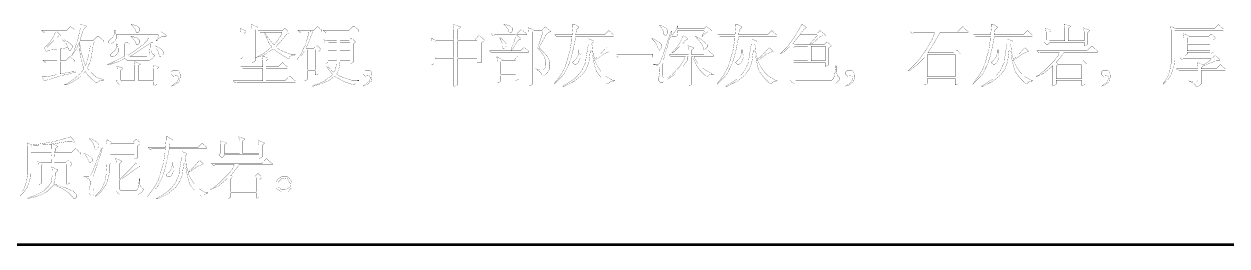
# Model space of a CAD drawing. Extents: x 94 to 452, y -72 to 1042.
# Drawn here: x 314.6 to 380.5, y 11 to 23.2 of the extents above; entities that cross this region are included whole.
import ezdxf

# ---------------------------------------------------------------- set-up
doc = ezdxf.new("R2010")
doc.units = 0
doc.header["$MEASUREMENT"] = 0
doc.layers.add('TREE_LAYER', color=7, linetype='Continuous')

msp = doc.modelspace()

# ---------------------------------------------------------------- linework, layer by layer
at = {"layer": 'TREE_LAYER'}
for points, const_width, elevation in [([(317.176756, 23.059084), (317.135579, 23.059084), (316.957148, 22.880653), (315.557148, 22.880653), (315.666952, 22.770849), (315.708128, 22.770849), (315.749305, 22.7983), (316.325775, 22.7983), (316.325775, 22.7983), (316.257148, 22.578692), (315.996363, 22.180653), (315.804207, 21.988496), (315.708128, 21.919869), (315.817932, 21.700261), (315.996363, 21.782614), (316.147344, 21.796339), (316.366952, 21.837516), (316.408128, 21.82379), (316.408128, 21.233594), (316.394403, 21.233594), (315.639501, 21.233594), (315.749305, 21.12379), (315.776756, 21.12379), (315.817932, 21.151241), (316.394403, 21.151241), (316.408128, 21.151241), (316.408128, 20.437516), (316.394403, 20.437516), (316.119893, 20.382614), (316.092442, 20.368888), (315.804207, 20.313986), (315.598324, 20.313986), (315.708128, 20.094378), (315.941462, 20.163006), (315.968913, 20.163006), (316.078716, 20.204182), (316.092442, 20.204182), (316.655187, 20.382614), (316.668913, 20.382614), (316.806167, 20.42379), (316.819893, 20.42379), (316.943422, 20.451241), (316.957148, 20.451241), (317.423814, 20.574771), (317.423814, 20.602222), (317.396363, 20.602222), (317.382638, 20.602222), (317.272834, 20.588496), (317.259109, 20.588496), (317.231658, 20.588496), (317.094403, 20.574771), (317.053226, 20.574771), (316.58656, 20.478692), (316.58656, 20.478692), (316.58656, 21.151241), (316.58656, 21.151241), (317.355187, 21.151241), (317.355187, 21.233594), (317.135579, 21.412026), (317.094403, 21.412026), (316.915971, 21.233594), (316.58656, 21.233594), (316.58656, 21.233594), (316.58656, 21.851241), (316.600285, 21.864967), (317.01205, 21.919869), (317.025775, 21.851241), (317.094403, 21.741437), (317.094403, 21.741437), (317.135579, 21.741437), (317.204207, 21.851241), (317.245383, 21.94732), (317.245383, 22.029673), (317.094403, 22.180653), (316.778716, 22.359084), (316.696363, 22.359084), (316.88852, 22.180653), (316.984599, 22.002222), (317.01205, 21.933594), (316.998324, 21.919869), (315.859109, 21.919869), (315.859109, 21.933594), (316.517932, 22.578692), (316.627736, 22.578692), (316.408128, 22.7983), (316.408128, 22.7983), (317.396363, 22.7983), (317.396363, 22.880653), (317.176756, 23.059084), (317.176756, 23.059084)], 0.01, 6006), ([(317.698324, 23.210065), (317.684599, 23.210065), (317.684599, 22.976731), (317.602246, 22.592418), (317.602246, 22.564967), (317.574795, 22.427712), (317.314011, 21.67281), (317.204207, 21.480653), (317.245383, 21.480653), (317.245383, 21.494378), (317.423814, 21.768888), (317.533618, 21.988496), (317.602246, 22.153202), (317.615971, 22.139476), (317.643422, 21.810065), (317.643422, 21.796339), (317.643422, 21.755163), (317.670873, 21.645359), (317.684599, 21.480653), (317.71205, 21.384575), (317.835579, 20.890457), (317.890481, 20.780653), (317.835579, 20.684575), (317.643422, 20.464967), (317.368913, 20.217908), (316.915971, 19.915947), (316.806167, 19.874771), (316.88852, 19.874771), (317.094403, 19.943398), (317.533618, 20.204182), (317.71205, 20.341437), (317.876756, 20.506143), (317.945383, 20.629673), (318.082638, 20.42379), (318.329697, 20.176731), (318.56303, 19.984575), (318.604207, 19.984575), (318.672834, 20.066927), (318.68656, 20.066927), (318.823814, 20.135555), (318.961069, 20.135555), (318.961069, 20.163006), (318.617932, 20.27281), (318.604207, 20.27281), (318.453226, 20.382614), (318.123814, 20.725751), (318.068913, 20.808104), (318.233618, 21.151241), (318.261069, 21.288496), (318.302246, 21.466927), (318.343422, 21.768888), (318.384599, 22.002222), (318.384599, 22.043398), (318.453226, 22.24928), (318.453226, 22.24928), (318.933618, 22.24928), (318.933618, 22.331633), (318.672834, 22.551241), (318.631658, 22.551241), (318.41205, 22.331633), (317.670873, 22.331633), (317.670873, 22.345359), (317.71205, 22.468888), (317.725775, 22.510065), (317.835579, 22.839476), (317.904207, 22.990457), (318.014011, 23.059084), (318.014011, 23.100261), (318.000285, 23.100261), (317.698324, 23.210065), (317.698324, 23.210065)], 0.01, 6006), ([(320.470873, 23.210065), (320.457148, 23.210065), (320.566952, 23.086535), (320.704207, 22.908104), (320.745383, 22.770849), (320.78656, 22.729673), (320.855187, 22.729673), (320.923814, 22.839476), (320.923814, 22.990457), (320.814011, 23.100261), (320.608128, 23.168888), (320.553226, 23.182614), (320.470873, 23.210065), (320.470873, 23.210065)], 0.01, 6006), ([(327.059109, 23.210065), (327.045383, 23.210065), (327.045383, 23.182614), (327.08656, 22.963006), (327.08656, 21.12379), (327.155187, 21.12379), (327.223814, 21.151241), (327.264991, 21.192418), (327.264991, 22.908104), (327.374795, 23.017908), (327.374795, 23.059084), (327.196363, 23.127712), (327.059109, 23.210065), (327.059109, 23.210065)], 0.01, 6006), ([(330.696363, 23.059084), (330.655187, 23.059084), (330.476756, 22.880653), (329.598324, 22.880653), (329.708128, 22.770849), (329.749305, 22.770849), (329.776756, 22.7983), (330.353226, 22.7983), (330.366952, 22.7983), (330.202246, 22.770849), (330.18852, 22.770849), (330.161069, 22.592418), (330.147344, 22.537516), (330.147344, 22.510065), (329.996363, 22.043398), (329.996363, 22.029673), (329.88656, 21.82379), (329.776756, 21.563006), (329.557148, 21.274771), (329.557148, 21.261045), (329.598324, 21.261045), (329.790481, 21.453202), (329.955187, 21.741437), (329.968913, 21.727712), (329.968913, 20.135555), (330.051265, 20.135555), (330.106167, 20.163006), (330.147344, 20.204182), (330.147344, 20.643398), (330.147344, 20.643398), (330.545383, 20.643398), (330.545383, 20.643398), (330.545383, 20.42379), (330.58656, 20.42379), (330.682638, 20.451241), (330.73754, 20.492418), (330.73754, 21.700261), (330.847344, 21.810065), (330.847344, 21.851241), (330.655187, 22.029673), (330.627736, 22.029673), (330.476756, 21.892418), (330.064991, 21.892418), (330.051265, 21.892418), (330.078716, 21.919869), (330.078716, 21.94732), (330.257148, 22.359084), (330.257148, 22.37281), (330.408128, 22.7983), (330.408128, 22.7983), (330.915971, 22.7983), (330.915971, 22.880653), (330.696363, 23.059084), (330.696363, 23.059084)], 0.01, 6006), ([(332.672834, 23.100261), (332.631658, 23.100261), (332.41205, 22.880653), (330.984599, 22.880653), (331.094403, 22.770849), (331.135579, 22.770849), (331.176756, 22.7983), (331.71205, 22.7983), (331.725775, 22.7983), (331.725775, 22.290457), (331.71205, 22.290457), (331.190481, 22.290457), (331.025775, 22.359084), (331.066952, 22.194378), (331.066952, 21.041437), (331.135579, 21.041437), (331.204207, 21.082614), (331.245383, 21.12379), (331.245383, 21.192418), (331.245383, 21.192418), (331.71205, 21.192418), (331.725775, 21.192418), (331.725775, 21.041437), (331.670873, 20.794378), (331.657148, 20.766927), (331.643422, 20.684575), (331.574795, 20.574771), (331.464991, 20.643398), (331.204207, 20.931633), (331.176756, 20.931633), (331.204207, 20.835555), (331.217932, 20.808104), (331.451265, 20.506143), (331.506167, 20.464967), (331.423814, 20.355163), (330.998324, 20.053202), (330.73754, 19.943398), (330.723814, 19.943398), (330.408128, 19.833594), (330.408128, 19.806143), (330.449305, 19.806143), (330.88852, 19.943398), (331.231658, 20.080653), (331.464991, 20.231633), (331.574795, 20.355163), (332.192442, 20.025751), (332.357148, 19.970849), (332.659109, 19.874771), (332.672834, 19.874771), (332.68656, 19.888496), (332.741462, 19.984575), (332.851265, 20.094378), (332.933618, 20.094378), (332.933618, 20.135555), (332.549305, 20.135555), (332.357148, 20.190457), (332.302246, 20.204182), (331.945383, 20.341437), (331.904207, 20.355163), (331.725775, 20.464967), (331.835579, 20.712026), (331.835579, 20.766927), (331.86303, 20.835555), (331.890481, 21.027712), (331.904207, 21.12379), (331.904207, 21.192418), (331.904207, 21.192418), (332.453226, 21.192418), (332.453226, 21.192418), (332.453226, 21.041437), (332.494403, 21.041437), (332.590481, 21.082614), (332.631658, 21.12379), (332.631658, 22.112026), (332.741462, 22.221829), (332.741462, 22.24928), (332.56303, 22.441437), (332.521854, 22.441437), (332.384599, 22.290457), (331.904207, 22.290457), (331.904207, 22.290457), (331.904207, 22.7983), (331.904207, 22.7983), (332.933618, 22.7983), (332.933618, 22.880653), (332.672834, 23.100261), (332.672834, 23.100261)], 0.01, 6006), ([(338.108128, 23.210065), (338.094403, 23.210065), (338.094403, 23.141437), (338.135579, 22.921829), (338.135579, 22.37281), (338.135579, 22.359084), (337.064991, 22.359084), (336.900285, 22.441437), (336.88656, 22.441437), (336.88656, 22.427712), (336.927736, 22.263006), (336.927736, 21.013986), (337.010089, 21.013986), (337.064991, 21.041437), (337.106167, 21.082614), (337.106167, 21.302222), (337.119893, 21.302222), (338.135579, 21.302222), (338.135579, 21.302222), (338.135579, 19.806143), (338.176756, 19.806143), (338.300285, 19.84732), (338.355187, 19.874771), (338.355187, 21.302222), (338.355187, 21.302222), (339.41205, 21.302222), (339.41205, 21.302222), (339.41205, 21.082614), (339.631658, 21.082614), (339.631658, 22.180653), (339.810089, 22.290457), (339.823814, 22.290457), (339.823814, 22.331633), (339.68656, 22.455163), (339.535579, 22.578692), (339.494403, 22.578692), (339.302246, 22.359084), (338.355187, 22.359084), (338.355187, 22.37281), (338.355187, 22.908104), (338.492442, 23.017908), (338.506167, 23.017908), (338.506167, 23.059084), (338.28656, 23.127712), (338.272834, 23.127712), (338.108128, 23.210065), (338.108128, 23.210065)], 0.01, 6006), ([(340.880677, 23.210065), (340.866952, 23.210065), (340.990481, 23.086535), (341.127736, 22.908104), (341.155187, 22.770849), (341.196363, 22.729673), (341.264991, 22.729673), (341.347344, 22.839476), (341.347344, 22.990457), (341.223814, 23.100261), (341.017932, 23.168888), (340.96303, 23.182614), (340.880677, 23.210065), (340.880677, 23.210065)], 0.01, 6006), ([(343.145383, 23.059084), (343.117932, 23.045359), (342.980677, 22.880653), (342.514011, 22.880653), (342.225775, 23.017908), (342.253226, 22.784575), (342.253226, 19.833594), (342.349305, 19.84732), (342.404207, 19.874771), (342.445383, 19.915947), (342.445383, 22.770849), (342.472834, 22.7983), (342.994403, 22.7983), (343.021854, 22.770849), (342.733618, 21.892418), (342.815971, 21.810065), (343.06303, 21.480653), (343.172834, 21.164967), (343.172834, 20.931633), (343.131658, 20.794378), (343.131658, 20.780653), (343.035579, 20.712026), (342.857148, 20.712026), (342.651265, 20.753202), (342.623814, 20.753202), (342.623814, 20.712026), (342.802246, 20.643398), (342.91205, 20.533594), (342.953226, 20.382614), (343.06303, 20.382614), (343.172834, 20.451241), (343.282638, 20.574771), (343.392442, 20.753202), (343.392442, 21.164967), (343.255187, 21.439476), (343.035579, 21.686535), (342.802246, 21.919869), (343.214011, 22.661045), (343.351265, 22.770849), (343.461069, 22.7983), (343.145383, 23.059084), (343.145383, 23.059084)], 0.01, 6006), ([(344.73754, 23.210065), (344.655187, 23.210065), (344.655187, 23.07281), (344.614011, 22.619869), (343.666952, 22.619869), (343.776756, 22.510065), (343.817932, 22.510065), (343.859109, 22.551241), (344.600285, 22.551241), (344.600285, 22.537516), (344.58656, 22.400261), (344.58656, 22.317908), (344.517932, 21.851241), (344.517932, 21.810065), (344.366952, 21.302222), (344.366952, 21.261045), (344.215971, 20.821829), (344.03754, 20.492418), (343.88656, 20.27281), (343.666952, 19.984575), (343.639501, 19.915947), (344.051265, 20.327712), (344.18852, 20.492418), (344.435579, 21.000261), (344.58656, 21.439476), (344.627736, 21.631633), (344.696363, 21.906143), (344.696363, 21.933594), (344.806167, 22.455163), (344.819893, 22.551241), (346.892442, 22.551241), (346.892442, 22.619869), (346.645383, 22.839476), (346.604207, 22.839476), (346.384599, 22.619869), (344.819893, 22.619869), (344.819893, 22.64732), (344.847344, 22.880653), (344.984599, 23.017908), (344.984599, 23.059084), (344.73754, 23.210065), (344.73754, 23.210065)], 0.01, 6006), ([(349.390481, 23.168888), (349.390481, 23.168888), (349.459109, 23.059084), (349.568913, 22.935555), (349.63754, 22.729673), (349.63754, 22.661045), (349.719893, 22.578692), (349.747344, 22.578692), (349.857148, 22.729673), (349.857148, 22.839476), (349.857148, 22.853202), (349.774795, 22.963006), (349.568913, 23.100261), (349.514011, 23.113986), (349.390481, 23.168888), (349.390481, 23.168888)], 0.01, 6006), ([(350.406167, 23.127712), (350.378716, 23.127712), (350.33754, 22.935555), (350.227736, 22.770849), (350.145383, 22.688496), (350.076756, 22.551241), (350.090481, 22.537516), (350.145383, 22.510065), (350.296363, 22.510065), (350.378716, 22.578692), (350.406167, 22.757124), (350.406167, 22.784575), (350.406167, 22.866927), (350.419893, 22.880653), (351.833618, 22.880653), (351.874795, 22.839476), (351.723814, 22.551241), (351.764991, 22.551241), (351.847344, 22.661045), (352.053226, 22.7983), (352.272834, 22.7983), (352.272834, 22.839476), (352.190481, 22.921829), (351.984599, 23.059084), (351.943422, 23.059084), (351.833618, 22.94928), (350.419893, 22.94928), (350.406167, 22.94928), (350.406167, 23.127712), (350.406167, 23.127712)], 0.01, 6006), ([(353.659109, 23.210065), (353.576756, 23.210065), (353.576756, 23.07281), (353.535579, 22.619869), (352.58852, 22.619869), (352.698324, 22.510065), (352.739501, 22.510065), (352.780677, 22.551241), (353.521854, 22.551241), (353.521854, 22.537516), (353.508128, 22.400261), (353.508128, 22.317908), (353.439501, 21.851241), (353.439501, 21.810065), (353.28852, 21.302222), (353.28852, 21.261045), (353.13754, 20.821829), (352.959109, 20.492418), (352.808128, 20.27281), (352.58852, 19.984575), (352.561069, 19.915947), (352.972834, 20.327712), (353.110089, 20.492418), (353.357148, 21.000261), (353.508128, 21.439476), (353.549305, 21.631633), (353.617932, 21.906143), (353.617932, 21.933594), (353.727736, 22.455163), (353.741462, 22.551241), (355.814011, 22.551241), (355.814011, 22.619869), (355.566952, 22.839476), (355.525775, 22.839476), (355.306167, 22.619869), (353.741462, 22.619869), (353.741462, 22.64732), (353.768913, 22.880653), (353.906167, 23.017908), (353.906167, 23.059084), (353.659109, 23.210065), (353.659109, 23.210065)], 0.01, 6006), ([(357.200285, 23.210065), (357.18656, 23.196339), (357.172834, 23.168888), (357.008128, 22.866927), (356.678716, 22.331633), (356.390481, 21.961045), (356.019893, 21.590457), (356.019893, 21.563006), (356.239501, 21.700261), (356.431658, 21.892418), (356.555187, 21.988496), (356.568913, 21.988496), (356.568913, 21.988496), (356.568913, 20.135555), (356.568913, 20.121829), (356.651265, 20.012026), (356.78852, 19.943398), (359.025775, 19.943398), (359.025775, 19.957124), (359.121854, 20.012026), (359.217932, 20.108104), (359.272834, 20.204182), (359.272834, 20.27281), (359.245383, 20.27281), (359.135579, 20.382614), (359.094403, 20.602222), (359.094403, 20.931633), (359.053226, 20.931633), (359.053226, 20.821829), (359.025775, 20.629673), (359.025775, 20.602222), (358.943422, 20.245359), (358.833618, 20.135555), (356.857148, 20.135555), (356.747344, 20.245359), (356.747344, 21.110065), (356.761069, 21.12379), (358.46303, 21.12379), (358.476756, 21.110065), (358.476756, 20.904182), (358.517932, 20.904182), (358.614011, 20.931633), (358.655187, 20.97281), (358.655187, 21.892418), (358.792442, 21.988496), (358.806167, 22.002222), (358.806167, 22.029673), (358.58656, 22.221829), (358.545383, 22.221829), (358.394403, 22.070849), (356.857148, 22.070849), (356.706167, 22.139476), (356.692442, 22.139476), (356.939501, 22.427712), (357.076756, 22.619869), (358.023814, 22.619869), (358.03754, 22.578692), (357.625775, 22.112026), (357.817932, 22.180653), (358.174795, 22.510065), (358.353226, 22.578692), (358.476756, 22.578692), (358.476756, 22.619869), (358.215971, 22.839476), (358.174795, 22.839476), (358.03754, 22.688496), (357.145383, 22.688496), (357.131658, 22.702222), (357.296363, 22.908104), (357.447344, 23.017908), (357.200285, 23.210065), (357.200285, 23.210065)], 0.01, 6006), ([(366.025775, 23.059084), (365.984599, 23.059084), (365.723814, 22.7983), (363.129697, 22.7983), (363.239501, 22.688496), (363.280677, 22.688496), (363.308128, 22.729673), (364.461069, 22.729673), (364.461069, 22.715947), (364.323814, 22.359084), (363.966952, 21.741437), (363.857148, 21.604182), (363.678716, 21.343398), (363.459109, 21.082614), (363.019893, 20.643398), (363.129697, 20.684575), (363.349305, 20.863006), (363.459109, 20.931633), (363.898324, 21.370849), (363.898324, 21.370849), (363.898324, 19.874771), (363.980677, 19.874771), (364.035579, 19.902222), (364.076756, 19.943398), (364.076756, 20.231633), (364.090481, 20.245359), (365.572834, 20.245359), (365.58656, 20.231633), (365.58656, 19.874771), (365.627736, 19.874771), (365.723814, 19.915947), (365.764991, 19.943398), (365.764991, 21.453202), (365.874795, 21.563006), (365.874795, 21.590457), (365.696363, 21.782614), (365.655187, 21.782614), (365.504207, 21.631633), (364.104207, 21.631633), (364.090481, 21.645359), (364.18656, 21.768888), (364.515971, 22.317908), (364.543422, 22.359084), (364.749305, 22.729673), (366.314011, 22.729673), (366.314011, 22.7983), (366.16303, 22.908104), (366.025775, 23.059084), (366.025775, 23.059084)], 0.01, 6006), ([(367.659109, 23.210065), (367.576756, 23.210065), (367.576756, 23.07281), (367.535579, 22.619869), (366.58852, 22.619869), (366.698324, 22.510065), (366.739501, 22.510065), (366.780677, 22.551241), (367.521854, 22.551241), (367.521854, 22.537516), (367.508128, 22.400261), (367.508128, 22.317908), (367.439501, 21.851241), (367.439501, 21.810065), (367.28852, 21.302222), (367.28852, 21.261045), (367.13754, 20.821829), (366.959109, 20.492418), (366.808128, 20.27281), (366.58852, 19.984575), (366.561069, 19.915947), (366.972834, 20.327712), (367.110089, 20.492418), (367.357148, 21.000261), (367.508128, 21.439476), (367.549305, 21.631633), (367.617932, 21.906143), (367.617932, 21.933594), (367.727736, 22.455163), (367.741462, 22.551241), (369.814011, 22.551241), (369.814011, 22.619869), (369.566952, 22.839476), (369.525775, 22.839476), (369.306167, 22.619869), (367.741462, 22.619869), (367.741462, 22.64732), (367.768913, 22.880653), (367.906167, 23.017908), (367.906167, 23.059084), (367.659109, 23.210065), (367.659109, 23.210065)], 0.01, 6006), ([(371.570873, 23.210065), (371.557148, 23.210065), (371.557148, 23.182614), (371.598324, 23.004182), (371.598324, 22.290457), (371.584599, 22.290457), (370.761069, 22.290457), (370.747344, 22.290457), (370.747344, 22.770849), (370.857148, 22.839476), (370.857148, 22.839476), (370.857148, 22.880653), (370.527736, 22.990457), (370.568913, 22.784575), (370.568913, 22.331633), (370.459109, 22.221829), (370.610089, 22.070849), (370.63754, 22.070849), (370.747344, 22.180653), (370.747344, 22.208104), (370.761069, 22.221829), (372.655187, 22.221829), (372.655187, 22.208104), (372.655187, 22.029673), (372.73754, 22.043398), (372.792442, 22.070849), (372.833618, 22.112026), (372.833618, 22.729673), (372.943422, 22.839476), (372.943422, 22.880653), (372.764991, 22.94928), (372.614011, 23.017908), (372.655187, 22.784575), (372.655187, 22.290457), (372.655187, 22.290457), (371.776756, 22.290457), (371.776756, 22.290457), (371.776756, 22.990457), (371.88656, 23.059084), (371.88656, 23.059084), (371.88656, 23.100261), (371.570873, 23.210065), (371.570873, 23.210065)], 0.01, 6006), ([(380.025775, 23.168888), (379.984599, 23.168888), (379.764991, 22.94928), (377.678716, 22.94928), (377.390481, 23.100261), (377.417932, 22.853202), (377.417932, 21.068888), (377.349305, 20.6983), (377.349305, 20.670849), (377.239501, 20.355163), (377.129697, 20.163006), (376.978716, 19.957124), (376.978716, 19.915947), (377.253226, 20.176731), (377.390481, 20.382614), (377.48656, 20.657124), (377.568913, 20.890457), (377.582638, 21.055163), (377.610089, 21.233594), (377.610089, 22.839476), (377.63754, 22.880653), (380.272834, 22.880653), (380.272834, 22.94928), (380.025775, 23.168888), (380.025775, 23.168888)], 0.01, 6006), ([(321.445383, 22.441437), (321.404207, 22.441437), (321.36303, 22.331633), (321.170873, 22.125751), (320.704207, 21.768888), (320.306167, 21.508104), (320.264991, 21.521829), (320.264991, 22.002222), (320.374795, 22.112026), (320.374795, 22.139476), (320.196363, 22.221829), (320.127736, 22.139476), (320.127736, 21.439476), (320.114011, 21.425751), (320.045383, 21.412026), (319.317932, 21.041437), (319.166952, 21.013986), (319.166952, 20.97281), (319.249305, 20.97281), (319.784599, 21.151241), (320.127736, 21.329673), (320.23754, 21.233594), (321.472834, 21.233594), (321.541462, 21.261045), (321.651265, 21.329673), (321.733618, 21.439476), (321.733618, 21.521829), (321.692442, 21.521829), (321.623814, 21.590457), (321.555187, 21.768888), (321.555187, 22.070849), (321.514011, 22.070849), (321.514011, 21.974771), (321.472834, 21.631633), (321.445383, 21.521829), (321.335579, 21.412026), (320.415971, 21.412026), (320.38852, 21.439476), (320.38852, 21.453202), (320.566952, 21.521829), (321.541462, 22.180653), (321.664991, 22.180653), (321.664991, 22.221829), (321.445383, 22.441437), (321.445383, 22.441437)], 0.01, 6006), ([(319.606167, 22.880653), (319.578716, 22.880653), (319.578716, 22.729673), (319.496363, 22.510065), (319.359109, 22.400261), (319.249305, 22.290457), (319.249305, 22.180653), (319.276756, 22.139476), (319.359109, 22.139476), (319.468913, 22.180653), (319.578716, 22.304182), (319.647344, 22.400261), (319.647344, 22.606143), (319.647344, 22.619869), (319.647344, 22.619869), (321.953226, 22.619869), (321.994403, 22.578692), (321.843422, 22.290457), (321.884599, 22.290457), (321.953226, 22.400261), (322.172834, 22.551241), (322.392442, 22.551241), (322.392442, 22.578692), (322.310089, 22.661045), (322.104207, 22.7983), (322.06303, 22.7983), (321.953226, 22.688496), (319.633618, 22.688496), (319.633618, 22.715947), (319.606167, 22.880653), (319.606167, 22.880653)], 0.01, 6006), ([(320.470873, 22.551241), (320.457148, 22.551241), (320.566952, 22.427712), (320.704207, 22.24928), (320.745383, 22.112026), (320.78656, 22.070849), (320.855187, 22.070849), (320.923814, 22.180653), (320.923814, 22.331633), (320.814011, 22.441437), (320.608128, 22.510065), (320.553226, 22.52379), (320.470873, 22.551241), (320.470873, 22.551241)], 0.01, 6006), ([(328.884599, 22.990457), (328.774795, 22.880653), (328.761069, 22.839476), (327.415971, 22.839476), (327.525775, 22.729673), (327.566952, 22.729673), (327.594403, 22.770849), (327.745383, 22.770849), (327.745383, 22.757124), (328.033618, 22.139476), (328.184599, 21.961045), (328.074795, 21.892418), (327.772834, 21.631633), (327.306167, 21.370849), (327.621854, 21.466927), (327.635579, 21.453202), (327.676756, 21.24732), (327.676756, 20.863006), (327.66303, 20.863006), (326.468913, 20.863006), (326.578716, 20.753202), (326.606167, 20.753202), (326.647344, 20.794378), (327.66303, 20.794378), (327.676756, 20.780653), (327.676756, 20.094378), (327.66303, 20.094378), (326.057148, 20.094378), (326.166952, 19.984575), (326.208128, 19.984575), (326.249305, 20.025751), (329.461069, 20.025751), (329.461069, 20.094378), (329.323814, 20.204182), (329.172834, 20.355163), (329.131658, 20.355163), (328.884599, 20.094378), (327.855187, 20.094378), (327.855187, 20.094378), (327.855187, 20.780653), (327.855187, 20.794378), (329.021854, 20.794378), (329.021854, 20.863006), (328.774795, 21.082614), (328.733618, 21.082614), (328.514011, 20.863006), (327.855187, 20.863006), (327.855187, 20.863006), (327.855187, 21.192418), (327.964991, 21.302222), (327.964991, 21.343398), (327.78656, 21.412026), (327.676756, 21.466927), (327.66303, 21.466927), (327.676756, 21.480653), (327.717932, 21.494378), (328.253226, 21.851241), (328.651265, 21.563006), (329.090481, 21.302222), (329.104207, 21.302222), (329.172834, 21.453202), (329.461069, 21.521829), (329.461069, 21.563006), (329.200285, 21.563006), (328.884599, 21.67281), (328.582638, 21.810065), (328.404207, 22.002222), (328.582638, 22.166927), (328.994403, 22.661045), (329.131658, 22.729673), (328.884599, 22.990457), (328.884599, 22.990457)], 0.01, 6006), ([(326.427736, 22.990457), (326.427736, 22.990457), (326.427736, 22.963006), (326.468913, 22.743398), (326.468913, 21.343398), (326.53754, 21.343398), (326.606167, 21.370849), (326.647344, 21.412026), (326.647344, 22.688496), (326.757148, 22.7983), (326.757148, 22.839476), (326.578716, 22.908104), (326.427736, 22.990457), (326.427736, 22.990457)], 0.01, 6006), ([(327.78656, 22.757124), (327.78656, 22.770849), (328.733618, 22.770849), (328.733618, 22.757124), (328.664991, 22.551241), (328.36303, 22.139476), (328.294403, 22.070849), (328.061069, 22.345359), (327.923814, 22.510065), (327.78656, 22.757124), (327.78656, 22.757124)], 0.01, 6006), ([(341.855187, 22.908104), (341.814011, 22.908104), (341.594403, 22.688496), (340.166952, 22.688496), (340.276756, 22.578692), (340.317932, 22.578692), (340.359109, 22.619869), (341.525775, 22.619869), (341.525775, 22.619869), (341.525775, 22.510065), (341.374795, 22.070849), (341.306167, 21.933594), (341.264991, 21.741437), (340.098324, 21.741437), (340.208128, 21.631633), (340.249305, 21.631633), (340.276756, 21.67281), (342.225775, 21.67281), (342.225775, 21.741437), (342.006167, 21.919869), (341.964991, 21.919869), (341.78656, 21.741437), (341.278716, 21.741437), (341.278716, 21.741437), (341.347344, 21.82379), (341.525775, 22.112026), (341.676756, 22.331633), (341.814011, 22.400261), (341.814011, 22.441437), (341.635579, 22.551241), (341.566952, 22.619869), (341.566952, 22.619869), (342.115971, 22.619869), (342.115971, 22.688496), (341.855187, 22.908104), (341.855187, 22.908104)], 0.01, 6006), ([(340.68852, 22.468888), (340.647344, 22.468888), (340.715971, 22.331633), (340.798324, 22.112026), (340.798324, 21.988496), (340.825775, 21.892418), (340.825775, 21.892418), (340.908128, 21.892418), (340.976756, 21.961045), (341.017932, 22.029673), (341.017932, 22.112026), (340.976756, 22.180653), (340.908128, 22.290457), (340.757148, 22.400261), (340.68852, 22.468888), (340.68852, 22.468888)], 0.01, 6006), ([(345.506167, 22.400261), (345.506167, 22.400261), (345.506167, 22.125751), (345.368913, 21.274771), (345.355187, 21.110065), (345.135579, 20.643398), (344.915971, 20.382614), (344.723814, 20.190457), (344.106167, 19.806143), (344.202246, 19.806143), (344.764991, 20.094378), (345.176756, 20.437516), (345.396363, 20.753202), (345.533618, 21.110065), (345.574795, 21.425751), (345.615971, 21.768888), (345.725775, 21.700261), (345.725775, 21.508104), (345.766952, 21.329673), (345.86303, 20.863006), (345.959109, 20.602222), (345.98656, 20.561045), (346.192442, 20.286535), (346.494403, 19.984575), (346.590481, 19.943398), (346.604207, 19.943398), (346.714011, 20.053202), (346.933618, 20.094378), (346.933618, 20.135555), (346.823814, 20.135555), (346.453226, 20.355163), (346.192442, 20.615947), (346.014011, 20.890457), (345.86303, 21.192418), (345.86303, 21.261045), (345.876756, 21.274771), (345.98656, 21.302222), (346.370873, 21.590457), (346.672834, 21.700261), (346.714011, 21.700261), (346.494403, 21.919869), (346.453226, 21.919869), (346.453226, 21.892418), (346.164991, 21.563006), (346.000285, 21.3983), (345.876756, 21.302222), (345.821854, 21.384575), (345.753226, 21.659084), (345.725775, 21.974771), (345.684599, 22.139476), (345.684599, 22.139476), (345.794403, 22.24928), (345.794403, 22.290457), (345.506167, 22.400261), (345.506167, 22.400261)], 0.01, 6006), ([(349.061069, 22.400261), (348.978716, 22.400261), (349.170873, 22.208104), (349.280677, 22.029673), (349.321854, 21.878692), (349.390481, 21.782614), (349.417932, 21.782614), (349.500285, 21.878692), (349.527736, 21.988496), (349.527736, 22.070849), (349.376756, 22.221829), (349.061069, 22.400261), (349.061069, 22.400261)], 0.01, 6006), ([(350.049305, 22.839476), (349.857148, 22.304182), (349.857148, 22.290457), (349.78852, 22.112026), (349.78852, 22.084575), (349.610089, 21.563006), (349.610089, 21.54928), (349.431658, 21.110065), (349.417932, 21.082614), (349.349305, 21.013986), (349.061069, 21.013986), (349.061069, 20.97281), (349.170873, 20.97281), (349.308128, 20.931633), (349.390481, 20.84928), (349.417932, 20.753202), (349.417932, 20.602222), (349.390481, 20.410065), (349.390481, 20.382614), (349.349305, 20.286535), (349.349305, 20.135555), (349.390481, 20.053202), (349.48656, 19.984575), (349.568913, 19.984575), (349.610089, 20.080653), (349.610089, 20.245359), (349.568913, 20.382614), (349.568913, 21.013986), (349.610089, 21.082614), (349.610089, 21.192418), (349.610089, 21.233594), (349.706167, 21.563006), (349.719893, 21.604182), (349.78852, 21.810065), (349.843422, 22.015947), (349.925775, 22.331633), (349.939501, 22.37281), (350.076756, 22.715947), (350.076756, 22.729673), (350.049305, 22.839476), (350.049305, 22.839476)], 0.01, 6006), ([(350.666952, 22.578692), (350.666952, 22.564967), (350.625775, 22.400261), (350.515971, 22.180653), (350.447344, 22.0983), (350.378716, 21.961045), (350.076756, 21.631633), (350.18656, 21.67281), (350.749305, 22.221829), (350.817932, 22.331633), (350.831658, 22.331633), (350.955187, 22.400261), (350.817932, 22.510065), (350.666952, 22.578692), (350.666952, 22.578692)], 0.01, 6006), ([(351.366952, 22.551241), (351.366952, 22.551241), (351.380677, 22.52379), (351.58656, 22.276731), (351.682638, 22.153202), (351.764991, 22.029673), (351.833618, 21.810065), (351.874795, 21.810065), (352.025775, 21.961045), (352.025775, 22.070849), (351.819893, 22.263006), (351.696363, 22.359084), (351.517932, 22.468888), (351.366952, 22.551241), (351.366952, 22.551241)], 0.01, 6006), ([(354.427736, 22.400261), (354.427736, 22.400261), (354.427736, 22.125751), (354.290481, 21.274771), (354.276756, 21.110065), (354.057148, 20.643398), (353.83754, 20.382614), (353.645383, 20.190457), (353.027736, 19.806143), (353.123814, 19.806143), (353.68656, 20.094378), (354.098324, 20.437516), (354.317932, 20.753202), (354.455187, 21.110065), (354.496363, 21.425751), (354.53754, 21.768888), (354.647344, 21.700261), (354.647344, 21.508104), (354.68852, 21.329673), (354.784599, 20.863006), (354.880677, 20.602222), (354.908128, 20.561045), (355.114011, 20.286535), (355.415971, 19.984575), (355.51205, 19.943398), (355.525775, 19.943398), (355.635579, 20.053202), (355.855187, 20.094378), (355.855187, 20.135555), (355.745383, 20.135555), (355.374795, 20.355163), (355.114011, 20.615947), (354.935579, 20.890457), (354.784599, 21.192418), (354.784599, 21.261045), (354.798324, 21.274771), (354.908128, 21.302222), (355.292442, 21.590457), (355.594403, 21.700261), (355.635579, 21.700261), (355.415971, 21.919869), (355.374795, 21.919869), (355.374795, 21.892418), (355.08656, 21.563006), (354.921854, 21.3983), (354.798324, 21.302222), (354.743422, 21.384575), (354.674795, 21.659084), (354.647344, 21.974771), (354.606167, 22.139476), (354.606167, 22.139476), (354.715971, 22.24928), (354.715971, 22.290457), (354.427736, 22.400261), (354.427736, 22.400261)], 0.01, 6006), ([(368.427736, 22.400261), (368.427736, 22.400261), (368.427736, 22.125751), (368.290481, 21.274771), (368.276756, 21.110065), (368.057148, 20.643398), (367.83754, 20.382614), (367.645383, 20.190457), (367.027736, 19.806143), (367.123814, 19.806143), (367.68656, 20.094378), (368.098324, 20.437516), (368.317932, 20.753202), (368.455187, 21.110065), (368.496363, 21.425751), (368.53754, 21.768888), (368.647344, 21.700261), (368.647344, 21.508104), (368.68852, 21.329673), (368.784599, 20.863006), (368.880677, 20.602222), (368.908128, 20.561045), (369.114011, 20.286535), (369.415971, 19.984575), (369.51205, 19.943398), (369.525775, 19.943398), (369.635579, 20.053202), (369.855187, 20.094378), (369.855187, 20.135555), (369.745383, 20.135555), (369.374795, 20.355163), (369.114011, 20.615947), (368.935579, 20.890457), (368.784599, 21.192418), (368.784599, 21.261045), (368.798324, 21.274771), (368.908128, 21.302222), (369.292442, 21.590457), (369.594403, 21.700261), (369.635579, 21.700261), (369.415971, 21.919869), (369.374795, 21.919869), (369.374795, 21.892418), (369.08656, 21.563006), (368.921854, 21.3983), (368.798324, 21.302222), (368.743422, 21.384575), (368.674795, 21.659084), (368.647344, 21.974771), (368.606167, 22.139476), (368.606167, 22.139476), (368.715971, 22.24928), (368.715971, 22.290457), (368.427736, 22.400261), (368.427736, 22.400261)], 0.01, 6006), ([(378.090481, 22.688496), (378.076756, 22.688496), (378.076756, 22.674771), (378.117932, 22.455163), (378.117932, 21.480653), (378.18656, 21.480653), (378.255187, 21.521829), (378.296363, 21.563006), (378.296363, 21.659084), (378.310089, 21.67281), (379.545383, 21.67281), (379.545383, 21.590457), (379.58656, 21.590457), (379.682638, 21.631633), (379.723814, 21.67281), (379.723814, 22.359084), (379.833618, 22.427712), (379.833618, 22.468888), (379.627736, 22.661045), (379.58656, 22.661045), (379.476756, 22.551241), (378.378716, 22.551241), (378.090481, 22.688496), (378.090481, 22.688496)], 0.01, 6006), ([(378.33754, 22.468888), (378.33754, 22.468888), (379.545383, 22.468888), (379.545383, 22.468888), (379.545383, 22.153202), (379.545383, 22.139476), (378.310089, 22.139476), (378.296363, 22.153202), (378.296363, 22.441437), (378.33754, 22.468888), (378.33754, 22.468888)], 0.01, 6006), ([(317.643422, 22.24928), (317.657148, 22.24928), (318.233618, 22.24928), (318.233618, 22.24928), (318.233618, 22.029673), (318.178716, 21.700261), (318.164991, 21.67281), (318.164991, 21.590457), (318.082638, 21.288496), (318.082638, 21.261045), (317.98656, 20.959084), (317.972834, 20.959084), (317.931658, 21.013986), (317.835579, 21.329673), (317.821854, 21.370849), (317.725775, 21.700261), (317.657148, 22.166927), (317.643422, 22.180653), (317.615971, 22.180653), (317.643422, 22.24928), (317.643422, 22.24928)], 0.01, 6006), ([(319.715971, 22.139476), (319.68852, 22.139476), (319.68852, 21.988496), (319.606167, 21.782614), (319.468913, 21.67281), (319.359109, 21.563006), (319.359109, 21.453202), (319.38656, 21.412026), (319.468913, 21.412026), (319.578716, 21.453202), (319.68852, 21.563006), (319.757148, 21.659084), (319.757148, 21.878692), (319.715971, 22.139476), (319.715971, 22.139476)], 0.01, 6006), ([(321.774795, 22.029673), (321.692442, 22.029673), (321.843422, 21.878692), (321.953226, 21.700261), (321.994403, 21.54928), (322.021854, 21.453202), (322.06303, 21.412026), (322.104207, 21.412026), (322.18656, 21.494378), (322.241462, 21.590457), (322.241462, 21.67281), (322.159109, 21.796339), (322.035579, 21.892418), (321.774795, 22.029673), (321.774795, 22.029673)], 0.01, 6006), ([(330.147344, 21.810065), (330.147344, 21.810065), (330.545383, 21.810065), (330.545383, 21.810065), (330.545383, 20.725751), (330.545383, 20.712026), (330.147344, 20.712026), (330.147344, 20.725751), (330.147344, 21.810065), (330.147344, 21.810065)], 0.01, 6006), ([(331.272834, 22.208104), (331.28656, 22.221829), (331.71205, 22.221829), (331.725775, 22.208104), (331.725775, 21.782614), (331.71205, 21.782614), (331.245383, 21.782614), (331.245383, 21.782614), (331.245383, 22.180653), (331.272834, 22.208104), (331.272834, 22.208104)], 0.01, 6006), ([(331.904207, 22.208104), (331.904207, 22.221829), (332.453226, 22.221829), (332.453226, 22.208104), (332.453226, 21.782614), (332.453226, 21.782614), (331.904207, 21.782614), (331.904207, 21.782614), (331.904207, 22.208104), (331.904207, 22.208104)], 0.01, 6006), ([(337.147344, 22.290457), (337.147344, 22.290457), (338.135579, 22.290457), (338.135579, 22.290457), (338.135579, 21.384575), (338.135579, 21.370849), (337.119893, 21.370849), (337.106167, 21.384575), (337.106167, 22.24928), (337.147344, 22.290457), (337.147344, 22.290457)], 0.01, 6006), ([(338.355187, 22.290457), (338.355187, 22.290457), (339.41205, 22.290457), (339.41205, 22.290457), (339.41205, 21.384575), (339.41205, 21.370849), (338.355187, 21.370849), (338.355187, 21.384575), (338.355187, 22.290457), (338.355187, 22.290457)], 0.01, 6006), ([(345.025775, 21.810065), (344.984599, 21.810065), (344.984599, 21.631633), (344.915971, 21.412026), (344.806167, 21.261045), (344.655187, 21.12379), (344.655187, 21.082614), (344.73754, 21.013986), (344.847344, 21.013986), (344.943422, 21.082614), (345.025775, 21.261045), (345.066952, 21.370849), (345.066952, 21.494378), (345.025775, 21.631633), (345.025775, 21.810065), (345.025775, 21.810065)], 0.01, 6006), ([(350.968913, 22.029673), (350.955187, 22.029673), (350.955187, 22.015947), (350.996363, 21.82379), (350.996363, 21.521829), (350.996363, 21.521829), (349.939501, 21.521829), (350.049305, 21.412026), (350.076756, 21.412026), (350.117932, 21.453202), (350.804207, 21.453202), (350.817932, 21.439476), (350.708128, 21.192418), (350.48852, 20.863006), (350.172834, 20.519869), (349.925775, 20.300261), (349.829697, 20.245359), (349.747344, 20.163006), (349.829697, 20.163006), (349.829697, 20.176731), (350.255187, 20.451241), (350.680677, 20.876731), (350.955187, 21.261045), (350.955187, 21.439476), (350.968913, 21.453202), (350.996363, 21.439476), (350.996363, 19.833594), (351.078716, 19.84732), (351.133618, 19.874771), (351.174795, 19.915947), (351.174795, 21.439476), (351.18852, 21.453202), (351.243422, 21.453202), (351.257148, 21.439476), (351.257148, 21.329673), (351.435579, 20.931633), (351.572834, 20.725751), (351.915971, 20.382614), (352.053226, 20.313986), (352.053226, 20.382614), (352.080677, 20.396339), (352.231658, 20.464967), (352.382638, 20.464967), (352.382638, 20.492418), (352.272834, 20.492418), (351.984599, 20.643398), (351.764991, 20.794378), (351.504207, 21.055163), (351.325775, 21.329673), (351.284599, 21.439476), (351.298324, 21.453202), (352.355187, 21.453202), (352.355187, 21.521829), (352.094403, 21.741437), (352.053226, 21.741437), (351.833618, 21.521829), (351.18852, 21.521829), (351.174795, 21.521829), (351.174795, 21.810065), (351.284599, 21.878692), (351.284599, 21.892418), (351.284599, 21.919869), (350.968913, 22.029673), (350.968913, 22.029673)], 0.01, 6006), ([(353.947344, 21.810065), (353.906167, 21.810065), (353.906167, 21.631633), (353.83754, 21.412026), (353.727736, 21.261045), (353.576756, 21.12379), (353.576756, 21.082614), (353.659109, 21.013986), (353.768913, 21.013986), (353.864991, 21.082614), (353.947344, 21.261045), (353.98852, 21.370849), (353.98852, 21.494378), (353.947344, 21.631633), (353.947344, 21.810065), (353.947344, 21.810065)], 0.01, 6006), ([(356.815971, 21.988496), (356.829697, 22.002222), (357.515971, 22.002222), (357.515971, 21.988496), (357.515971, 21.192418), (357.515971, 21.192418), (356.761069, 21.192418), (356.747344, 21.192418), (356.747344, 21.919869), (356.815971, 21.988496), (356.815971, 21.988496)], 0.01, 6006), ([(357.708128, 21.988496), (357.708128, 22.002222), (358.46303, 22.002222), (358.476756, 21.988496), (358.476756, 21.192418), (358.46303, 21.192418), (357.708128, 21.192418), (357.708128, 21.192418), (357.708128, 21.988496), (357.708128, 21.988496)], 0.01, 6006), ([(367.947344, 21.810065), (367.906167, 21.810065), (367.906167, 21.631633), (367.83754, 21.412026), (367.727736, 21.261045), (367.576756, 21.12379), (367.576756, 21.082614), (367.659109, 21.013986), (367.768913, 21.013986), (367.864991, 21.082614), (367.947344, 21.261045), (367.98852, 21.370849), (367.98852, 21.494378), (367.947344, 21.631633), (367.947344, 21.810065), (367.947344, 21.810065)], 0.01, 6006), ([(373.094403, 22.002222), (373.053226, 22.002222), (372.806167, 21.741437), (370.061069, 21.741437), (370.170873, 21.631633), (370.198324, 21.631633), (370.239501, 21.67281), (371.296363, 21.67281), (371.296363, 21.659084), (371.241462, 21.535555), (371.227736, 21.480653), (371.049305, 21.233594), (370.48656, 20.670849), (370.143422, 20.396339), (370.019893, 20.355163), (370.019893, 20.313986), (370.376756, 20.478692), (370.431658, 20.506143), (370.815971, 20.821829), (370.925775, 20.931633), (370.939501, 20.931633), (370.939501, 19.833594), (371.021854, 19.84732), (371.076756, 19.874771), (371.117932, 19.915947), (371.117932, 20.121829), (371.117932, 20.135555), (372.504207, 20.135555), (372.504207, 20.121829), (372.504207, 19.833594), (372.545383, 19.833594), (372.655187, 19.874771), (372.696363, 19.915947), (372.696363, 20.863006), (372.806167, 20.97281), (372.806167, 21.013986), (372.614011, 21.192418), (372.58656, 21.192418), (372.435579, 21.041437), (371.227736, 21.041437), (371.104207, 21.096339), (371.241462, 21.24732), (371.515971, 21.590457), (371.557148, 21.67281), (373.382638, 21.67281), (373.382638, 21.741437), (373.245383, 21.851241), (373.094403, 22.002222), (373.094403, 22.002222)], 0.01, 6006), ([(378.296363, 22.070849), (378.310089, 22.070849), (379.545383, 22.070849), (379.545383, 22.070849), (379.545383, 21.741437), (379.545383, 21.741437), (378.310089, 21.741437), (378.296363, 21.741437), (378.296363, 22.070849), (378.296363, 22.070849)], 0.01, 6006), ([(320.649305, 21.151241), (320.635579, 21.151241), (320.635579, 21.137516), (320.676756, 20.945359), (320.676756, 20.135555), (320.66303, 20.135555), (319.908128, 20.135555), (319.908128, 20.135555), (319.908128, 20.684575), (320.004207, 20.753202), (320.017932, 20.794378), (319.68852, 20.904182), (319.715971, 20.6983), (319.715971, 20.094378), (319.647344, 20.094378), (319.647344, 20.053202), (319.798324, 19.915947), (319.825775, 19.915947), (319.935579, 20.025751), (319.921854, 20.053202), (319.935579, 20.053202), (321.692442, 20.053202), (321.692442, 20.053202), (321.692442, 19.874771), (321.761069, 19.833594), (321.802246, 19.833594), (321.884599, 19.915947), (321.884599, 20.753202), (321.980677, 20.821829), (321.994403, 20.863006), (321.664991, 20.97281), (321.692442, 20.766927), (321.692442, 20.135555), (321.692442, 20.135555), (320.855187, 20.135555), (320.855187, 20.135555), (320.855187, 20.931633), (320.964991, 21.000261), (320.964991, 21.041437), (320.649305, 21.151241), (320.649305, 21.151241)], 0.01, 6006), ([(331.245383, 21.700261), (331.245383, 21.700261), (331.71205, 21.700261), (331.725775, 21.700261), (331.725775, 21.274771), (331.71205, 21.261045), (331.245383, 21.261045), (331.245383, 21.274771), (331.245383, 21.700261), (331.245383, 21.700261)], 0.01, 6006), ([(331.904207, 21.700261), (331.904207, 21.700261), (332.453226, 21.700261), (332.453226, 21.700261), (332.453226, 21.274771), (332.453226, 21.261045), (331.904207, 21.261045), (331.904207, 21.274771), (331.904207, 21.700261), (331.904207, 21.700261)], 0.01, 6006), ([(340.510089, 21.412026), (340.496363, 21.412026), (340.496363, 21.384575), (340.53754, 21.164967), (340.53754, 20.025751), (340.619893, 20.025751), (340.674795, 20.053202), (340.715971, 20.094378), (340.715971, 20.382614), (340.729697, 20.382614), (341.525775, 20.382614), (341.525775, 20.382614), (341.525775, 20.135555), (341.566952, 20.135555), (341.676756, 20.163006), (341.704207, 20.204182), (341.704207, 21.082614), (341.814011, 21.192418), (341.814011, 21.233594), (341.635579, 21.412026), (341.594403, 21.412026), (341.457148, 21.261045), (340.798324, 21.261045), (340.510089, 21.412026), (340.510089, 21.412026)], 0.01, 6006), ([(340.757148, 21.192418), (340.757148, 21.192418), (341.525775, 21.192418), (341.525775, 21.192418), (341.525775, 20.464967), (341.525775, 20.464967), (340.729697, 20.464967), (340.715971, 20.464967), (340.715971, 21.151241), (340.757148, 21.192418), (340.757148, 21.192418)], 0.01, 6006), ([(349.033618, 21.563006), (347.057148, 21.563006), (347.057148, 21.453202), (347.139501, 21.370849), (349.006167, 21.370849), (349.033618, 21.412026), (349.033618, 21.563006), (349.033618, 21.563006)], 0.01, 6006), ([(364.076756, 21.54928), (364.090481, 21.563006), (365.572834, 21.563006), (365.58656, 21.54928), (365.58656, 20.313986), (365.572834, 20.313986), (364.090481, 20.313986), (364.076756, 20.313986), (364.076756, 21.54928), (364.076756, 21.54928)], 0.01, 6006), ([(379.847344, 21.480653), (379.806167, 21.480653), (379.696363, 21.370849), (377.898324, 21.370849), (378.008128, 21.261045), (378.049305, 21.261045), (378.076756, 21.302222), (379.614011, 21.302222), (379.614011, 21.302222), (379.504207, 21.178692), (379.18852, 20.97281), (378.996363, 21.041437), (378.845383, 21.12379), (378.88656, 20.876731), (378.88656, 20.753202), (378.88656, 20.753202), (377.719893, 20.753202), (377.829697, 20.643398), (377.857148, 20.643398), (377.898324, 20.684575), (378.88656, 20.684575), (378.88656, 20.670849), (378.88656, 20.135555), (378.817932, 20.053202), (378.61205, 20.053202), (378.378716, 20.094378), (378.378716, 20.053202), (378.557148, 20.025751), (378.666952, 19.943398), (378.735579, 19.874771), (378.776756, 19.764967), (378.872834, 19.792418), (378.996363, 19.874771), (379.064991, 19.943398), (379.064991, 20.670849), (379.078716, 20.684575), (380.382638, 20.684575), (380.382638, 20.753202), (380.135579, 20.97281), (380.094403, 20.97281), (379.874795, 20.753202), (379.078716, 20.753202), (379.064991, 20.753202), (379.064991, 20.821829), (379.174795, 20.931633), (379.270873, 20.945359), (379.490481, 21.055163), (379.819893, 21.178692), (379.833618, 21.192418), (379.874795, 21.233594), (380.094403, 21.233594), (380.094403, 21.261045), (379.998324, 21.357124), (379.847344, 21.480653), (379.847344, 21.480653)], 0.01, 6006), ([(322.996363, 20.684575), (322.776756, 20.684575), (322.666952, 20.574771), (322.666952, 20.464967), (322.776756, 20.355163), (322.996363, 20.382614), (323.078716, 20.27281), (322.996363, 20.053202), (322.666952, 19.806143), (322.859109, 19.874771), (323.106167, 20.053202), (323.161069, 20.313986), (323.147344, 20.492418), (323.092442, 20.629673), (322.996363, 20.684575), (322.996363, 20.684575)], 0.01, 6006), ([(333.496363, 20.684575), (333.276756, 20.684575), (333.166952, 20.574771), (333.166952, 20.464967), (333.276756, 20.355163), (333.496363, 20.382614), (333.578716, 20.27281), (333.496363, 20.053202), (333.166952, 19.806143), (333.359109, 19.874771), (333.606167, 20.053202), (333.661069, 20.313986), (333.647344, 20.492418), (333.592442, 20.629673), (333.496363, 20.684575), (333.496363, 20.684575)], 0.01, 6006), ([(359.917932, 20.684575), (359.698324, 20.684575), (359.58852, 20.574771), (359.58852, 20.464967), (359.698324, 20.355163), (359.917932, 20.382614), (360.000285, 20.27281), (359.917932, 20.053202), (359.58852, 19.806143), (359.780677, 19.874771), (360.027736, 20.053202), (360.082638, 20.313986), (360.068913, 20.492418), (360.014011, 20.629673), (359.917932, 20.684575), (359.917932, 20.684575)], 0.01, 6006), ([(371.18656, 20.97281), (371.18656, 20.97281), (372.504207, 20.97281), (372.504207, 20.97281), (372.504207, 20.204182), (372.504207, 20.204182), (371.117932, 20.204182), (371.117932, 20.204182), (371.117932, 20.904182), (371.18656, 20.97281), (371.18656, 20.97281)], 0.01, 6006), ([(373.917932, 20.684575), (373.698324, 20.684575), (373.58852, 20.574771), (373.58852, 20.464967), (373.698324, 20.355163), (373.917932, 20.382614), (374.000285, 20.27281), (373.917932, 20.053202), (373.58852, 19.806143), (373.780677, 19.874771), (374.027736, 20.053202), (374.082638, 20.313986), (374.068913, 20.492418), (374.014011, 20.629673), (373.917932, 20.684575), (373.917932, 20.684575)], 0.01, 6006), ([(314.373055, 13.760608), (314.633839, 14.035118), (314.771094, 14.241), (314.784819, 14.295902), (314.880898, 14.51551), (314.880898, 14.556686), (314.949525, 14.748843), (314.963251, 14.913549), (314.976976, 14.913549), (314.976976, 14.954725), (314.990702, 15.078255), (314.990702, 16.06649), (314.990702, 16.06649), (316.102466, 16.06649), (316.116192, 16.06649), (316.102466, 15.956686), (316.102466, 15.956686), (316.102466, 15.860608), (316.102466, 15.860608), (316.102466, 15.778255), (316.088741, 15.778255), (316.088741, 15.682176), (316.088741, 15.682176), (316.088741, 15.599824), (316.088741, 15.599824), (315.525996, 15.599824), (315.36129, 15.668451), (315.388741, 15.49002), (315.388741, 14.419431), (315.484819, 14.433157), (315.539721, 14.460608), (315.580898, 14.501784), (315.580898, 15.49002), (315.608349, 15.517471), (316.925996, 15.517471), (316.925996, 15.517471), (316.925996, 14.419431), (316.967172, 14.419431), (317.063251, 14.460608), (317.118153, 14.501784), (317.118153, 15.407667), (317.227957, 15.517471), (317.227957, 15.558647), (317.0358, 15.737078), (317.008349, 15.737078), (316.857368, 15.599824), (316.280898, 15.599824), (316.267172, 15.599824), (316.267172, 15.641), (316.280898, 15.654725), (316.280898, 15.750804), (316.280898, 15.750804), (316.280898, 15.846882), (316.280898, 15.846882), (316.280898, 15.942961), (316.294623, 15.956686), (316.294623, 16.06649), (316.294623, 16.06649), (317.694623, 16.06649), (317.694623, 16.148843), (317.447564, 16.368451), (317.406388, 16.368451), (317.18678, 16.148843), (316.308349, 16.148843), (316.294623, 16.148843), (316.294623, 16.217471), (316.308349, 16.217471), (316.308349, 16.395902), (316.445604, 16.464529), (316.459329, 16.478255), (316.459329, 16.505706), (316.171094, 16.642961), (316.198545, 16.642961), (316.322074, 16.656686), (316.953447, 16.76649), (317.227957, 16.76649), (317.365211, 16.725314), (317.33776, 16.835118), (317.145604, 17.027274), (317.145604, 17.027274)], 0.01, 6006), ([(317.145604, 17.027274), (316.829917, 16.917471), (316.802466, 16.917471), (316.075015, 16.725314), (316.033839, 16.725314), (315.169133, 16.588059), (315.100506, 16.588059), (315.100506, 16.574333), (315.031878, 16.574333), (315.031878, 16.588059), (315.004427, 16.601784), (314.771094, 16.697863), (314.81227, 16.519431), (314.81227, 14.927274), (314.729917, 14.556686), (314.729917, 14.529235), (314.620113, 14.199824), (314.510309, 14.021392)], 0.01, 6006), ([(316.102466, 16.629235), (316.102466, 16.642961), (316.129917, 16.629235), (316.129917, 16.354725), (316.116192, 16.354725), (316.116192, 16.258647), (316.116192, 16.244922), (316.116192, 16.148843), (316.102466, 16.148843), (314.990702, 16.148843), (314.990702, 16.148843), (314.990702, 16.505706), (315.031878, 16.560608), (315.800506, 16.588059), (315.93776, 16.61551), (316.102466, 16.629235), (316.102466, 16.629235)], 0.01, 6006), ([(318.243643, 16.944922), (318.16129, 16.944922), (318.31227, 16.793941), (318.422074, 16.61551), (318.449525, 16.464529), (318.490702, 16.368451), (318.531878, 16.327274), (318.559329, 16.327274), (318.641682, 16.409627), (318.710309, 16.505706), (318.710309, 16.588059), (318.627957, 16.711588), (318.490702, 16.807667), (318.243643, 16.944922), (318.243643, 16.944922)], 0.01, 6006), ([(319.122074, 16.876294), (319.108349, 16.876294), (319.108349, 16.848843), (319.149525, 16.629235), (319.149525, 15.558647), (319.108349, 15.078255), (319.108349, 14.995902), (319.039721, 14.625314), (319.039721, 14.597863), (318.888741, 14.241), (318.820113, 14.131196), (318.600506, 13.870412), (318.490702, 13.760608), (318.531878, 13.760608), (318.696584, 13.897863), (318.86129, 14.062569), (319.080898, 14.378255), (319.190702, 14.639039), (319.190702, 14.693941), (319.218153, 14.776294), (319.259329, 14.954725), (319.300506, 15.133157), (319.300506, 15.49002), (319.327957, 15.586098), (319.327957, 15.956686), (319.341682, 15.956686), (320.645604, 15.956686), (320.645604, 15.956686), (320.645604, 15.819431), (320.68678, 15.819431), (320.782859, 15.846882), (320.83776, 15.888059), (320.83776, 16.546882), (320.975015, 16.642961), (320.975015, 16.656686), (320.975015, 16.697863), (320.769133, 16.876294), (320.727957, 16.876294), (320.576976, 16.725314), (319.410309, 16.725314), (319.122074, 16.876294), (319.122074, 16.876294)], 0.01, 6006), ([(319.369133, 16.656686), (319.369133, 16.656686), (320.645604, 16.656686), (320.645604, 16.656686), (320.645604, 16.039039), (320.645604, 16.039039), (319.341682, 16.039039), (319.327957, 16.039039), (319.327957, 16.61551), (319.369133, 16.656686), (319.369133, 16.656686)], 0.01, 6006), ([(322.471094, 17.027274), (322.388741, 17.027274), (322.388741, 16.89002), (322.347564, 16.437078), (321.400506, 16.437078), (321.510309, 16.327274), (321.551486, 16.327274), (321.592662, 16.368451), (322.333839, 16.368451), (322.333839, 16.354725), (322.320113, 16.217471), (322.320113, 16.135118), (322.251486, 15.668451), (322.251486, 15.627274), (322.100506, 15.119431), (322.100506, 15.078255), (321.949525, 14.639039), (321.771094, 14.309627), (321.620113, 14.09002), (321.400506, 13.801784), (321.373055, 13.733157), (321.784819, 14.144922), (321.922074, 14.309627), (322.169133, 14.817471), (322.320113, 15.256686), (322.36129, 15.448843), (322.429917, 15.723353), (322.429917, 15.750804), (322.539721, 16.272373), (322.553447, 16.368451), (324.625996, 16.368451), (324.625996, 16.437078), (324.378937, 16.656686), (324.33776, 16.656686), (324.118153, 16.437078), (322.553447, 16.437078), (322.553447, 16.464529), (322.580898, 16.697863), (322.718153, 16.835118), (322.718153, 16.876294), (322.471094, 17.027274), (322.471094, 17.027274)], 0.01, 6006), ([(326.382859, 17.027274), (326.369133, 17.027274), (326.369133, 16.999824), (326.410309, 16.821392), (326.410309, 16.107667), (326.396584, 16.107667), (325.573055, 16.107667), (325.559329, 16.107667), (325.559329, 16.588059), (325.669133, 16.656686), (325.669133, 16.656686), (325.669133, 16.697863), (325.339721, 16.807667), (325.380898, 16.601784), (325.380898, 16.148843), (325.271094, 16.039039), (325.422074, 15.888059), (325.449525, 15.888059), (325.559329, 15.997863), (325.559329, 16.025314), (325.573055, 16.039039), (327.467172, 16.039039), (327.467172, 16.025314), (327.467172, 15.846882), (327.549525, 15.860608), (327.604427, 15.888059), (327.645604, 15.929235), (327.645604, 16.546882), (327.755408, 16.656686), (327.755408, 16.697863), (327.576976, 16.76649), (327.425996, 16.835118), (327.467172, 16.601784), (327.467172, 16.107667), (327.467172, 16.107667), (326.588741, 16.107667), (326.588741, 16.107667), (326.588741, 16.807667), (326.698545, 16.876294), (326.698545, 16.876294), (326.698545, 16.917471), (326.382859, 17.027274), (326.382859, 17.027274)], 0.01, 6006), ([(317.914231, 16.107667), (317.873055, 16.107667), (317.955408, 16.025314), (318.051486, 15.888059), (318.202466, 15.599824), (318.271094, 15.599824), (318.31227, 15.641), (318.339721, 15.695902), (318.339721, 15.819431), (318.271094, 15.91551), (318.16129, 15.997863), (318.024035, 16.06649), (317.914231, 16.107667), (317.914231, 16.107667)], 0.01, 6006), ([(318.888741, 16.437078), (318.820113, 16.327274), (318.600506, 15.764529), (318.600506, 15.737078), (318.339721, 15.078255), (318.229917, 14.899824), (318.16129, 14.831196), (317.873055, 14.831196), (317.873055, 14.79002), (317.982859, 14.79002), (318.120113, 14.748843), (318.202466, 14.66649), (318.229917, 14.570412), (318.229917, 14.419431), (318.202466, 14.227274), (318.202466, 14.199824), (318.16129, 14.103745), (318.16129, 13.952765), (318.202466, 13.870412), (318.298545, 13.801784), (318.380898, 13.801784), (318.422074, 13.897863), (318.422074, 14.062569), (318.380898, 14.199824), (318.380898, 14.831196), (318.422074, 14.927274), (318.463251, 15.050804), (318.559329, 15.36649), (318.58678, 15.435118), (318.86129, 16.272373), (318.86129, 16.299824), (318.888741, 16.437078), (318.888741, 16.437078)], 0.01, 6006), ([(319.629917, 15.846882), (319.629917, 15.846882), (319.629917, 15.833157), (319.657368, 15.613549), (319.657368, 14.062569), (319.725996, 13.952765), (319.8358, 13.870412), (320.865211, 13.870412), (320.933839, 13.911588), (321.043643, 13.980216), (321.125996, 14.09002), (321.125996, 14.172373), (321.084819, 14.172373), (321.016192, 14.241), (320.947564, 14.419431), (320.947564, 14.721392), (320.906388, 14.721392), (320.906388, 14.625314), (320.865211, 14.268451), (320.83776, 14.172373), (320.727957, 14.062569), (319.918153, 14.062569), (319.849525, 14.131196), (319.849525, 14.66649), (319.98678, 14.748843), (320.316192, 14.968451), (320.659329, 15.229235), (320.865211, 15.36649), (320.947564, 15.380216), (320.947564, 15.407667), (320.796584, 15.558647), (320.727957, 15.599824), (320.508349, 15.339039), (319.98678, 14.817471), (319.876976, 14.748843), (319.849525, 14.721392), (319.849525, 14.735118), (319.849525, 15.558647), (319.959329, 15.668451), (319.959329, 15.709627), (319.767172, 15.778255), (319.629917, 15.846882), (319.629917, 15.846882)], 0.01, 6006), ([(323.239721, 16.217471), (323.239721, 16.217471), (323.239721, 15.942961), (323.102466, 15.09198), (323.088741, 14.927274), (322.869133, 14.460608), (322.649525, 14.199824), (322.457368, 14.007667), (321.839721, 13.623353), (321.9358, 13.623353), (322.498545, 13.911588), (322.910309, 14.254725), (323.129917, 14.570412), (323.267172, 14.927274), (323.308349, 15.242961), (323.349525, 15.586098), (323.459329, 15.517471), (323.459329, 15.325314), (323.500506, 15.146882), (323.596584, 14.680216), (323.692662, 14.419431), (323.720113, 14.378255), (323.925996, 14.103745), (324.227957, 13.801784), (324.324035, 13.760608), (324.33776, 13.760608), (324.447564, 13.870412), (324.667172, 13.911588), (324.667172, 13.952765), (324.557368, 13.952765), (324.18678, 14.172373), (323.925996, 14.433157), (323.747564, 14.707667), (323.596584, 15.009627), (323.596584, 15.078255), (323.610309, 15.09198), (323.720113, 15.119431), (324.104427, 15.407667), (324.406388, 15.517471), (324.447564, 15.517471), (324.227957, 15.737078), (324.18678, 15.737078), (324.18678, 15.709627), (323.898545, 15.380216), (323.733839, 15.21551), (323.610309, 15.119431), (323.555408, 15.201784), (323.48678, 15.476294), (323.459329, 15.79198), (323.418153, 15.956686), (323.418153, 15.956686), (323.527957, 16.06649), (323.527957, 16.107667), (323.239721, 16.217471), (323.239721, 16.217471)], 0.01, 6006), ([(327.906388, 15.819431), (327.865211, 15.819431), (327.618153, 15.558647), (324.873055, 15.558647), (324.982859, 15.448843), (325.010309, 15.448843), (325.051486, 15.49002), (326.108349, 15.49002), (326.108349, 15.476294), (326.053447, 15.352765), (326.039721, 15.297863), (325.86129, 15.050804), (325.298545, 14.488059), (324.955408, 14.213549), (324.831878, 14.172373), (324.831878, 14.131196), (325.188741, 14.295902), (325.243643, 14.323353), (325.627957, 14.639039), (325.73776, 14.748843), (325.751486, 14.748843), (325.751486, 13.650804), (325.833839, 13.664529), (325.888741, 13.69198), (325.929917, 13.733157), (325.929917, 13.939039), (325.929917, 13.952765), (327.316192, 13.952765), (327.316192, 13.939039), (327.316192, 13.650804), (327.357368, 13.650804), (327.467172, 13.69198), (327.508349, 13.733157), (327.508349, 14.680216), (327.618153, 14.79002), (327.618153, 14.831196), (327.425996, 15.009627), (327.398545, 15.009627), (327.247564, 14.858647), (326.039721, 14.858647), (325.916192, 14.913549), (326.053447, 15.064529), (326.327957, 15.407667), (326.369133, 15.49002), (328.194623, 15.49002), (328.194623, 15.558647), (328.057368, 15.668451), (327.906388, 15.819431), (327.906388, 15.819431)], 0.01, 6006), ([(316.129917, 15.380216), (316.129917, 15.380216), (316.129917, 15.352765), (316.157368, 15.133157), (316.157368, 14.927274), (316.088741, 14.556686), (316.088741, 14.529235), (315.978937, 14.350804), (315.676976, 14.048843), (315.182859, 13.801784), (314.853447, 13.69198), (314.81227, 13.69198), (314.81227, 13.650804), (315.073055, 13.69198), (315.498545, 13.829235), (315.869133, 14.021392), (316.198545, 14.350804), (316.21227, 14.405706), (316.225996, 14.405706), (316.3358, 14.350804), (316.678937, 14.199824), (317.008349, 13.980216), (317.269133, 13.719431), (317.33776, 13.623353), (317.406388, 13.623353), (317.475015, 13.719431), (317.475015, 13.842961), (317.406388, 13.939039), (317.269133, 14.062569), (317.214231, 14.076294), (316.939721, 14.199824), (316.91227, 14.213549), (316.390702, 14.39198), (316.363251, 14.39198), (316.267172, 14.405706), (316.225996, 14.419431), (316.267172, 14.529235), (316.308349, 14.748843), (316.349525, 14.913549), (316.349525, 15.078255), (316.459329, 15.188059), (316.459329, 15.229235), (316.267172, 15.297863), (316.129917, 15.380216), (316.129917, 15.380216)], 0.01, 6006), ([(322.759329, 15.627274), (322.718153, 15.627274), (322.718153, 15.448843), (322.649525, 15.229235), (322.539721, 15.078255), (322.388741, 14.941), (322.388741, 14.899824), (322.471094, 14.831196), (322.580898, 14.831196), (322.676976, 14.899824), (322.759329, 15.078255), (322.800506, 15.188059), (322.800506, 15.311588), (322.759329, 15.448843), (322.759329, 15.627274), (322.759329, 15.627274)], 0.01, 6006), ([(325.998545, 14.79002), (325.998545, 14.79002), (327.316192, 14.79002), (327.316192, 14.79002), (327.316192, 14.021392), (327.316192, 14.021392), (325.929917, 14.021392), (325.929917, 14.021392), (325.929917, 14.721392), (325.998545, 14.79002), (325.998545, 14.79002)], 0.01, 6006), ([(329.031878, 14.831196), (328.702466, 14.831196), (328.510309, 14.721392), (328.400506, 14.542961), (328.400506, 14.199824), (328.688741, 14.021392), (329.059329, 14.021392), (329.278937, 14.268451), (329.278937, 14.529235), (329.182859, 14.707667), (329.031878, 14.831196), (329.031878, 14.831196)], 0.01, 6006), ([(328.839721, 14.748843), (328.853447, 14.748843), (329.031878, 14.721392), (329.210309, 14.419431), (329.169133, 14.282176), (328.976976, 14.144922), (328.702466, 14.131196), (328.510309, 14.282176), (328.510309, 14.529235), (328.702466, 14.721392), (328.757368, 14.735118), (328.839721, 14.748843), (328.839721, 14.748843)], 0.01, 6006), ([(449.22612, 11.113007), (409.22612, 11.113007), (106.22612, 11.113007), (96.22612, 11.113007)], 0.15, 353)]:
    msp.add_lwpolyline(points, dxfattribs=dict(at, const_width=const_width, elevation=elevation))

doc.saveas('drawing.dxf')
